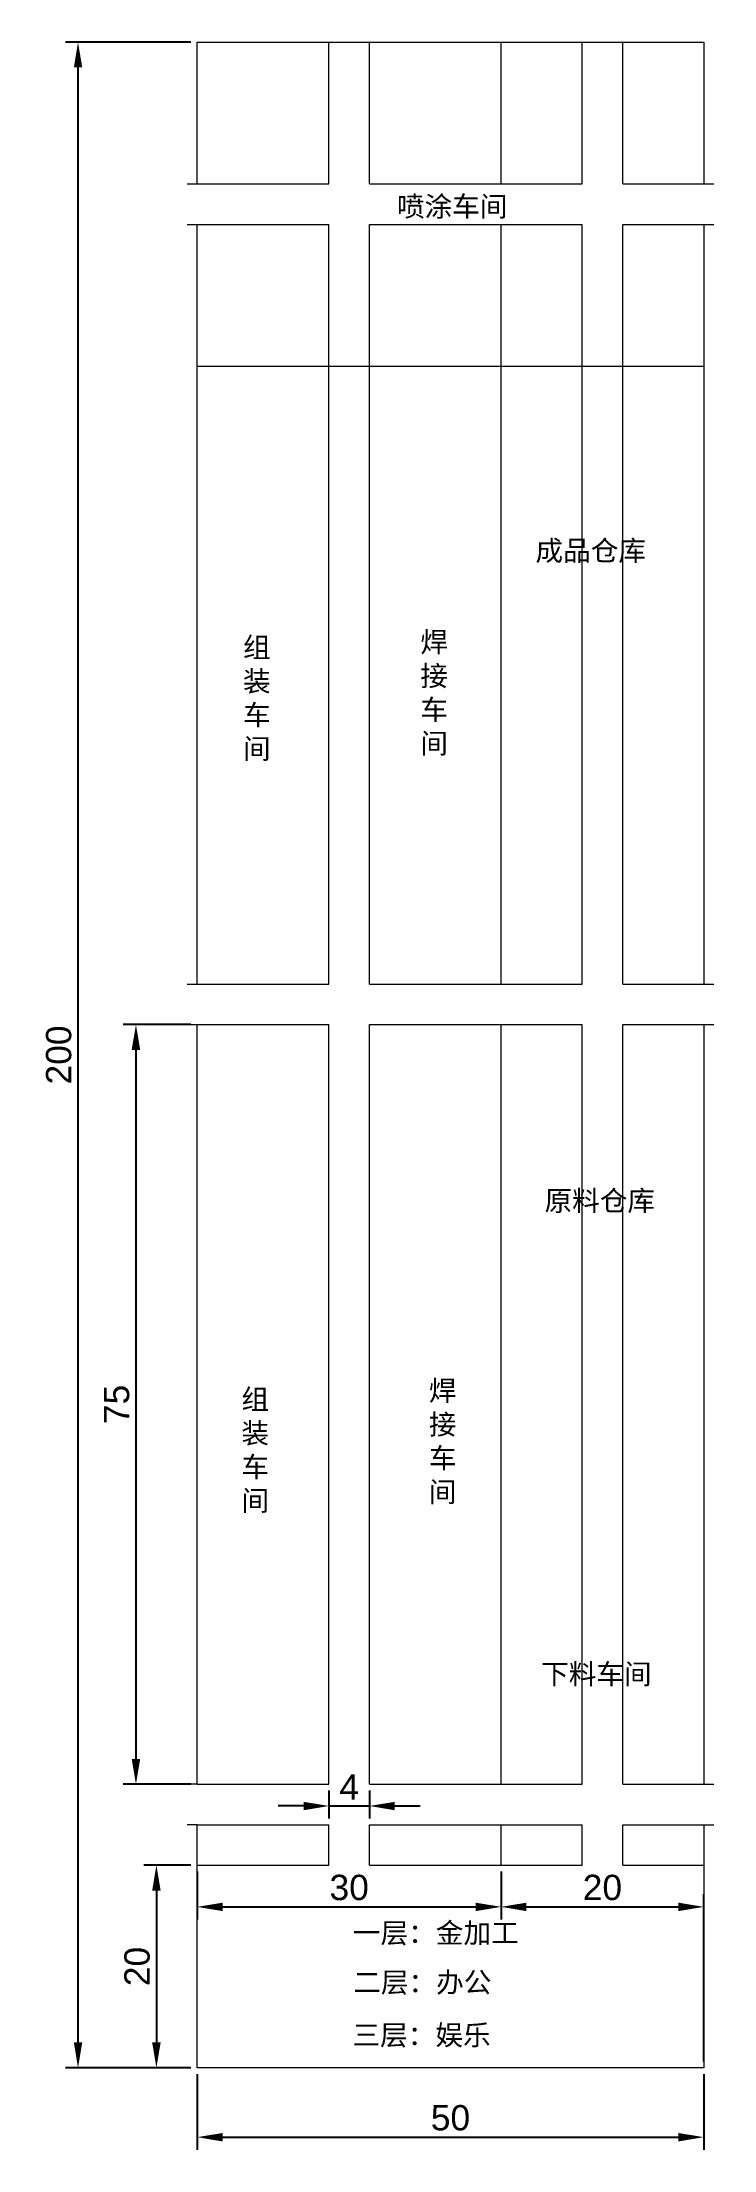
# Model space of a CAD drawing. Header units: millimetres. Extents: x -15 to 51, y -8 to 200.
import ezdxf

# ---------------------------------------------------------------- set-up
doc = ezdxf.new("R2010")
doc.units = ezdxf.units.MM
doc.styles.get("Standard").update_dxf_attribs({"font": 'arial.ttf'})
doc.dimstyles.new('ISO-25', dxfattribs={"dimtxt": 2.5, "dimasz": 2.5, "dimexe": 1.25, "dimexo": 0.625, "dimtad": 1, "dimtxsty": 'Standard', "dimcen": 2.5, "dimadec": 0, "dimazin": 0, "dimtfac": 1, "dimtmove": 0, "dimatfit": 3, "dimfxl": 1, "dimarcsym": 0})

# ---------------------------------------------------------------- blocks, each defined once
blk = doc.blocks.new('*D1')
at = {"color": 0, "lineweight": -2, "transparency": 16777216}
for p, q in [((0, -0.62), (0, -8.1)), ((50, -0.62), (50, -8.1)), ((2.5, -6.85), (47.5, -6.85))]:
    blk.add_line(p, q, dxfattribs=at)
at = {"color": 0, "transparency": 16777216}
for points in [[(2.5, -6.44), (2.5, -7.27), (0, -6.85)], [(47.5, -6.44), (47.5, -7.27), (50, -6.85)]]:
    blk.add_solid(points, dxfattribs=at)
at = {"layer": 'Defpoints', "color": 0, "transparency": 16777216}
for p in [(0, 0), (50, 0), (50, -6.85)]:
    blk.add_point(p, dxfattribs=at)
at = {"color": 0, "lineweight": 13, "transparency": 16777216, "insert": (25, -4.95), "char_height": 2.5, "attachment_point": 5}
blk.add_mtext('50', dxfattribs=at)
blk = doc.blocks.new('*D2')
at = {"color": 0, "lineweight": -2, "transparency": 16777216}
for p, q in [((0, 19.38), (0, 14.64)), ((30, 19.38), (30, 14.64)), ((2.5, 15.89), (27.5, 15.89))]:
    blk.add_line(p, q, dxfattribs=at)
at = {"color": 0, "transparency": 16777216}
for points in [[(2.5, 16.3), (2.5, 15.47), (0, 15.89)], [(27.5, 16.3), (27.5, 15.47), (30, 15.89)]]:
    blk.add_solid(points, dxfattribs=at)
at = {"layer": 'Defpoints', "color": 0, "transparency": 16777216}
for p in [(0, 20), (30, 20), (30, 15.89)]:
    blk.add_point(p, dxfattribs=at)
at = {"color": 0, "lineweight": 13, "transparency": 16777216, "insert": (15, 17.79), "char_height": 2.5, "attachment_point": 5}
blk.add_mtext('30', dxfattribs=at)
blk = doc.blocks.new('*D3')
at = {"color": 0, "lineweight": -2, "transparency": 16777216}
for p, q in [((30, 19.38), (30, 14.64)), ((50, 0.62), (50, 17.14)), ((32.5, 15.89), (47.5, 15.89))]:
    blk.add_line(p, q, dxfattribs=at)
at = {"color": 0, "transparency": 16777216}
for points in [[(32.5, 16.3), (32.5, 15.47), (30, 15.89)], [(47.5, 16.3), (47.5, 15.47), (50, 15.89)]]:
    blk.add_solid(points, dxfattribs=at)
at = {"layer": 'Defpoints', "color": 0, "transparency": 16777216}
for p in [(30, 20), (50, 15.89), (50, 0)]:
    blk.add_point(p, dxfattribs=at)
at = {"color": 0, "lineweight": 13, "transparency": 16777216, "insert": (40, 17.79), "char_height": 2.5, "attachment_point": 5}
blk.add_mtext('20', dxfattribs=at)
blk = doc.blocks.new('*D4')
at = {"color": 0, "lineweight": -2, "transparency": 16777216}
for p, q in [((-0.63, 20), (-5.28, 20)), ((-4.03, 17.5), (-4.03, 2.5)), ((-0.63, 0), (-5.28, 0))]:
    blk.add_line(p, q, dxfattribs=at)
at = {"color": 0, "transparency": 16777216}
for points in [[(-4.45, 17.5), (-3.61, 17.5), (-4.03, 20)], [(-4.45, 2.5), (-3.61, 2.5), (-4.03, 0)]]:
    blk.add_solid(points, dxfattribs=at)
at = {"layer": 'Defpoints', "color": 0, "transparency": 16777216}
for p in [(0, 20), (0, 0), (-4.03, 0)]:
    blk.add_point(p, dxfattribs=at)
at = {"color": 0, "lineweight": 13, "transparency": 16777216, "insert": (-5.93, 10), "char_height": 2.5, "attachment_point": 5, "rotation": 90}
blk.add_mtext('20', dxfattribs=at)
blk = doc.blocks.new('*D5')
at = {"color": 0, "lineweight": -2, "transparency": 16777216}
for p, q in [((13, 27.37), (13, 24.6)), ((17, 27.37), (17, 24.6)), ((10.5, 25.85), (8, 25.85)), ((13, 25.85), (17, 25.85)), ((19.5, 25.85), (22, 25.85))]:
    blk.add_line(p, q, dxfattribs=at)
at = {"color": 0, "transparency": 16777216}
for points in [[(10.5, 26.26), (10.5, 25.43), (13, 25.85)], [(19.5, 26.26), (19.5, 25.43), (17, 25.85)]]:
    blk.add_solid(points, dxfattribs=at)
at = {"layer": 'Defpoints', "color": 0, "transparency": 16777216}
for p in [(13, 28), (17, 28), (17, 25.85)]:
    blk.add_point(p, dxfattribs=at)
at = {"color": 0, "lineweight": 13, "transparency": 16777216, "insert": (15, 27.72), "char_height": 2.5, "attachment_point": 5}
blk.add_mtext('4', dxfattribs=at)
blk = doc.blocks.new('*D6')
at = {"color": 0, "lineweight": -2, "transparency": 16777216}
for p, q in [((-0.63, 200), (-13.02, 200)), ((-11.77, 2.5), (-11.77, 197.5)), ((-0.63, 0), (-13.02, 0))]:
    blk.add_line(p, q, dxfattribs=at)
at = {"color": 0, "transparency": 16777216}
for points in [[(-12.18, 197.5), (-11.35, 197.5), (-11.77, 200)], [(-12.18, 2.5), (-11.35, 2.5), (-11.77, 0)]]:
    blk.add_solid(points, dxfattribs=at)
at = {"layer": 'Defpoints', "color": 0, "transparency": 16777216}
for p in [(-11.77, 200), (0, 200), (0, 0)]:
    blk.add_point(p, dxfattribs=at)
at = {"color": 0, "lineweight": 13, "transparency": 16777216, "insert": (-13.67, 100), "char_height": 2.5, "attachment_point": 5, "rotation": 90}
blk.add_mtext('200', dxfattribs=at)
blk = doc.blocks.new('*D7')
at = {"color": 0, "lineweight": -2, "transparency": 16777216}
for p, q in [((-0.62, 103), (-7.3, 103)), ((-6.05, 100.5), (-6.05, 30.5)), ((-0.62, 28), (-7.3, 28))]:
    blk.add_line(p, q, dxfattribs=at)
at = {"color": 0, "transparency": 16777216}
for points in [[(-6.47, 100.5), (-5.63, 100.5), (-6.05, 103)], [(-6.47, 30.5), (-5.63, 30.5), (-6.05, 28)]]:
    blk.add_solid(points, dxfattribs=at)
at = {"layer": 'Defpoints', "color": 0, "transparency": 16777216}
for p in [(0, 103), (-6.05, 28), (0, 28)]:
    blk.add_point(p, dxfattribs=at)
at = {"color": 0, "lineweight": 13, "transparency": 16777216, "insert": (-7.95, 65.5), "char_height": 2.5, "attachment_point": 5, "rotation": 90}
blk.add_mtext('75', dxfattribs=at)

msp = doc.modelspace()

# ---------------------------------------------------------------- linework, layer by layer
at = {"lineweight": 13}
for p, q in [((0, 200), (50, 200)), ((0, 186), (0, 200)), ((13, 186), (13, 200)), ((17, 186), (17, 200)), ((30, 186), (30, 200)), ((38, 186), (38, 200)), ((42, 186), (42, 200)), ((50, 200), (50, 186)), ((-1, 186), (13, 186)), ((17, 186), (38, 186)), ((42, 186), (51, 186)), ((-1, 182), (13, 182)), ((0, 107), (0, 182)), ((13, 107), (13, 182)), ((17, 182), (38, 182)), ((17, 107), (17, 182)), ((30, 107), (30, 182)), ((38, 107), (38, 182)), ((42, 182), (51, 182)), ((42, 107), (42, 182)), ((50, 182), (50, 182)), ((50, 182), (50, 107)), ((0, 168), (50, 168)), ((-1, 107), (13, 107)), ((17, 107), (38, 107)), ((42, 107), (51, 107)), ((-1, 103), (13, 103)), ((0, 28), (0, 103)), ((13, 28), (13, 103)), ((17, 28), (17, 103)), ((17, 103), (38, 103)), ((30, 28), (30, 103)), ((38, 28), (38, 103)), ((42, 28), (42, 103)), ((42, 103), (51, 103)), ((50, 103), (50, 28)), ((0, 28), (-1, 28)), ((0, 28), (13, 28)), ((17, 28), (38, 28)), ((42, 28), (51, 28)), ((0, 24), (-1, 24)), ((0, 0), (0, 24)), ((0, 24), (13, 24)), ((13, 20), (13, 24)), ((17, 20), (17, 24)), ((17, 24), (30, 24)), ((30, 20), (30, 24)), ((30, 24), (38, 24)), ((38, 20), (38, 24)), ((42, 20), (42, 24)), ((42, 24), (51, 24)), ((50, 24), (50, 0)), ((0, 20), (13, 20)), ((17, 20), (38, 20)), ((42, 20), (50, 20)), ((50, 0), (0, 0))]:
    msp.add_line(p, q, dxfattribs=at)

# ---------------------------------------------------------------- texts
at = {"lineweight": 13, "char_height": 2, "attachment_point": 1}
for s, width, heights, insert in [('{\\fKaiTi_GB2312|b0|i0|c134|p49;喷涂车间}', 22.2007, [2.453], (19.709, 184.782)), ('{\\fKaiTi_GB2312|b0|i0|c134|p49;成品仓库}', 22.2007, [2.453], (33.393, 150.798)), ('{\\fKaiTi_GB2312|b0|i0|c134|p49;组装\\P车间}', 3.59014, [0], (4.523, 141.238)), ('{\\fKaiTi_GB2312|b0|i0|c134|p49;焊接车间}', 3.05699, [14.635], (22.027, 141.768)), ('{\\fKaiTi_GB2312|b0|i0|c134|p49;原料仓库}', 22.2007, [2.453], (34.286, 86.611)), ('{\\fKaiTi_GB2312|b0|i0|c134|p49;组装\\P车间}', 3.59014, [0], (4.364, 66.999)), ('{\\fKaiTi_GB2312|b0|i0|c134|p49;焊接车间}', 3.05699, [14.635], (22.866, 67.867)), ('{\\fKaiTi_GB2312|b0|i0|c134|p49;下料车间}', 22.2007, [2.453], (33.947, 39.874)), ('{\\fKaiTi_GB2312|b0|i0|c134|p49;一层：金加工}', 22.2007, [2.453], (15.371, 14.314)), ('{\\fKaiTi_GB2312|b0|i0|c134|p49;二层：办公}', 22.2007, [2.453], (15.403, 9.441)), ('{\\fKaiTi_GB2312|b0|i0|c134|p49;三层：娱乐}', 22.2007, [2.453], (15.322, 4.231))]:
    msp.add_mtext_dynamic_manual_height_columns(s, width=width, gutter_width=12.5, heights=heights, dxfattribs=dict(at, insert=insert))

# ---------------------------------------------------------------- dimensions: what is measured, and where the dimension line sits
at = {"lineweight": 13}
for base, p1, p2, picture, middle in [((-11.767, 200), (0, 0), (0, 200), '*D6', (-13.669, 100)), ((-4.03, 0), (0, 20), (0, 0), '*D4', (-5.931, 10))]:
    dim = msp.add_linear_dim(base=base, p1=p1, p2=p2, angle=90, dimstyle='ISO-25', dxfattribs=at)
    dim.commit()
    dim.dimension.update_dxf_attribs({"geometry": picture, "text_midpoint": middle})
dim = msp.add_aligned_dim(p1=(0, 103), p2=(0, 28), distance=-6.05, dimstyle='ISO-25', dxfattribs=at)
dim.commit()
dim.dimension.update_dxf_attribs({"geometry": '*D7', "text_midpoint": (-7.947, 65.5)})
for base, p1, p2, picture, middle in [((17, 25.845), (13, 28), (17, 28), '*D5', (15, 27.72)), ((30, 15.886), (0, 20), (30, 20), '*D2', (15, 17.789)), ((50, -6.852), (0, 0), (50, 0), '*D1', (25, -4.951))]:
    dim = msp.add_linear_dim(base=base, p1=p1, p2=p2, dimstyle='ISO-25', dxfattribs=at)
    dim.commit()
    dim.dimension.update_dxf_attribs({"geometry": picture, "text_midpoint": middle})
dim = msp.add_linear_dim(base=(50, 15.886), p1=(30, 20), p2=(50, 0), dimstyle='ISO-25', override={"dimtmove": 1}, dxfattribs=at)
dim.commit()
dim.dimension.update_dxf_attribs({"geometry": '*D3', "text_midpoint": (40, 17.788)})

doc.saveas('drawing.dxf')
